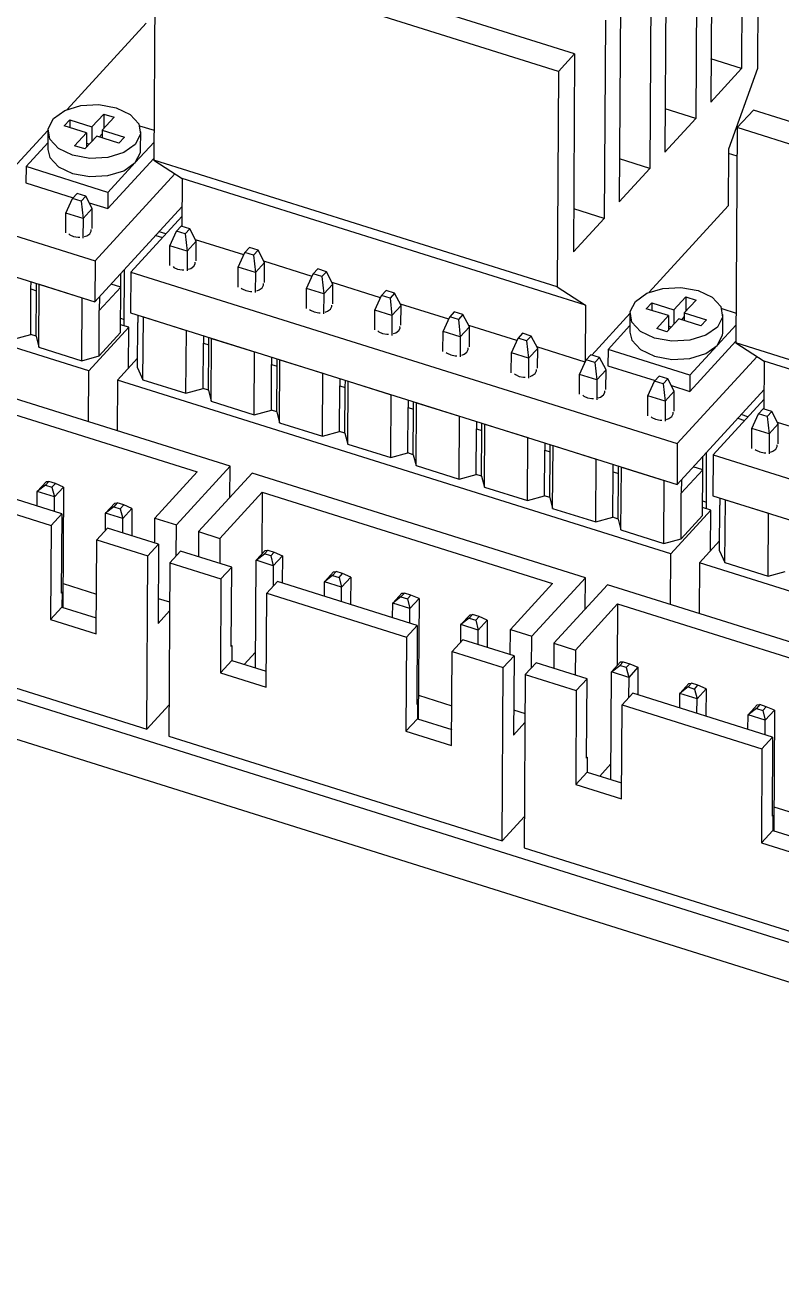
# Model space of a CAD drawing. Header units: millimetres. Extents: x -11 to 295, y 0 to 216.
# Drawn here: x 116.43 to 124.71, y 151.1 to 164.73 of the extents above; entities that cross this region are included whole.
import ezdxf

# ---------------------------------------------------------------- set-up
doc = ezdxf.new("R2010")
doc.units = ezdxf.units.MM

msp = doc.modelspace()

# ---------------------------------------------------------------- linework, layer by layer
at = {"color": 7, "linetype": 'Continuous', "lineweight": 25}
for p, q in [((124.466, 166.61), (124.452, 164.253)), ((124.29, 166.418), (124.277, 164.251)), ((123.953, 166.051), (123.94, 163.884)), ((123.789, 165.872), (123.776, 163.704)), ((122.45, 164.412), (118.036, 165.798)), ((117.86, 165.606), (117.845, 163.248)), ((122.274, 164.219), (117.86, 165.606)), ((123.452, 165.505), (123.439, 163.337)), ((123.288, 165.325), (123.274, 163.158)), ((122.951, 164.958), (122.938, 162.791)), ((122.787, 164.779), (122.773, 162.611)), ((116.895, 163.803), (117.761, 164.747)), ((122.274, 164.219), (122.45, 164.412)), ((122.45, 164.412), (122.437, 162.244)), ((123.94, 163.884), (124.277, 164.251)), ((124.277, 164.251), (123.943, 164.356)), ((124.452, 164.253), (124.135, 163.37)), ((122.274, 164.219), (122.259, 161.862)), ((111.223, 164.024), (117.203, 162.147)), ((116.865, 163.624), (116.924, 163.689)), ((116.924, 163.689), (117.167, 163.612)), ((116.924, 163.689), (116.924, 163.605)), ((117.167, 163.612), (117.297, 163.753)), ((117.409, 163.718), (117.279, 163.577)), ((117.297, 163.753), (117.296, 163.595)), ((117.297, 163.753), (117.409, 163.718)), ((123.439, 163.337), (123.776, 163.704)), ((123.776, 163.704), (123.442, 163.809)), ((124.231, 163.605), (124.407, 163.797)), ((128.821, 162.411), (124.407, 163.797)), ((111.221, 163.577), (117.2, 161.699)), ((116.266, 163.117), (116.686, 163.575)), ((116.685, 163.565), (116.684, 163.366)), ((117.108, 163.547), (116.865, 163.624)), ((116.978, 163.406), (117.108, 163.547)), ((117.108, 163.547), (117.107, 163.389)), ((117.167, 163.612), (117.166, 163.454)), ((117.279, 163.577), (117.522, 163.501)), ((117.279, 163.577), (117.279, 163.494)), ((117.689, 163.626), (117.848, 163.576)), ((117.7, 163.36), (117.701, 163.559)), ((124.231, 163.605), (124.216, 161.248)), ((128.645, 162.219), (124.231, 163.605)), ((116.446, 163.178), (116.685, 163.439)), ((117.09, 163.371), (116.978, 163.406)), ((117.22, 163.512), (117.09, 163.371)), ((117.137, 163.422), (117.107, 163.431)), ((117.463, 163.436), (117.22, 163.512)), ((117.279, 163.536), (117.249, 163.503)), ((117.522, 163.501), (117.463, 163.436)), ((117.847, 163.446), (117.641, 163.222)), ((124.135, 163.37), (124.131, 162.747)), ((124.229, 163.292), (124.135, 163.322)), ((116.446, 163.178), (116.444, 162.999)), ((117.342, 162.896), (116.446, 163.178)), ((117.341, 162.718), (117.846, 163.268)), ((117.641, 163.222), (117.342, 162.896)), ((122.259, 161.862), (117.845, 163.248)), ((117.845, 163.248), (118.155, 163.048)), ((123.274, 163.158), (122.938, 162.791)), ((123.274, 163.158), (122.941, 163.263)), ((116.444, 162.999), (116.961, 162.837)), ((117.203, 162.147), (118.076, 163.099)), ((118.155, 163.048), (118.152, 162.525)), ((122.569, 161.662), (118.155, 163.048)), ((117.005, 162.885), (116.955, 162.83)), ((117.099, 162.855), (117.005, 162.885)), ((117.342, 162.896), (117.341, 162.718)), ((117.132, 160.941), (111.076, 162.843)), ((116.882, 162.67), (116.955, 162.83)), ((117.049, 162.801), (116.955, 162.83)), ((117.099, 162.855), (117.049, 162.801)), ((117.049, 162.801), (117.07, 162.611)), ((117.17, 162.72), (117.099, 162.855)), ((117.138, 162.781), (117.341, 162.718)), ((117.2, 161.699), (118.153, 162.739)), ((123.265, 161.802), (124.131, 162.747)), ((116.881, 162.452), (116.882, 162.67)), ((117.07, 162.611), (116.882, 162.67)), ((117.07, 162.611), (117.069, 162.393)), ((117.17, 162.72), (117.07, 162.611)), ((117.169, 162.502), (117.17, 162.72)), ((118.153, 162.633), (117.594, 162.024)), ((122.773, 162.611), (122.437, 162.244)), ((122.773, 162.611), (122.44, 162.716)), ((117.977, 162.442), (117.902, 162.465)), ((118.021, 162.312), (118.094, 162.473)), ((118.144, 162.527), (118.094, 162.473)), ((118.188, 162.443), (118.094, 162.473)), ((118.238, 162.498), (118.144, 162.527)), ((118.238, 162.498), (118.188, 162.443)), ((118.309, 162.362), (118.238, 162.498)), ((117.865, 162.424), (117.94, 162.401)), ((118.188, 162.443), (118.209, 162.253)), ((118.309, 162.362), (118.209, 162.253)), ((118.829, 162.212), (118.301, 162.378)), ((118.308, 162.145), (118.309, 162.362)), ((118.019, 162.095), (118.021, 162.312)), ((118.209, 162.253), (118.021, 162.312)), ((118.209, 162.253), (118.208, 162.036)), ((118.768, 162.078), (118.841, 162.238)), ((118.891, 162.293), (118.841, 162.238)), ((118.935, 162.208), (118.841, 162.238)), ((118.985, 162.263), (118.891, 162.293)), ((118.985, 162.263), (118.935, 162.208)), ((118.935, 162.208), (118.956, 162.018)), ((119.057, 162.128), (118.985, 162.263)), ((117.203, 162.147), (117.2, 161.699)), ((117.521, 161.435), (117.525, 162.053)), ((118.767, 161.86), (118.768, 162.078)), ((118.956, 162.018), (118.768, 162.078)), ((119.057, 162.128), (118.956, 162.018)), ((119.577, 161.977), (119.048, 162.143)), ((119.055, 161.91), (119.057, 162.128)), ((119.639, 162.058), (119.589, 162.003)), ((119.733, 162.028), (119.639, 162.058)), ((116.5, 161.839), (116.501, 161.919)), ((117.483, 161.86), (117.484, 162.008)), ((117.594, 162.024), (117.591, 161.576)), ((117.594, 162.024), (123.574, 160.146)), ((118.956, 162.018), (118.955, 161.801)), ((119.515, 161.843), (119.589, 162.003)), ((119.683, 161.974), (119.589, 162.003)), ((119.733, 162.028), (119.683, 161.974)), ((119.683, 161.974), (119.704, 161.784)), ((119.804, 161.893), (119.733, 162.028)), ((120.324, 161.743), (119.796, 161.908)), ((116.497, 161.34), (116.5, 161.839)), ((116.5, 161.839), (116.559, 161.82)), ((116.556, 161.322), (116.559, 161.82)), ((116.559, 161.82), (116.56, 161.9)), ((116.587, 161.202), (116.591, 161.89)), ((116.591, 161.89), (117.062, 161.743)), ((117.248, 161.604), (117.483, 161.86)), ((117.483, 161.86), (117.378, 161.893)), ((117.48, 161.362), (117.483, 161.86)), ((119.514, 161.625), (119.515, 161.843)), ((119.704, 161.784), (119.515, 161.843)), ((119.704, 161.784), (119.702, 161.566)), ((119.804, 161.893), (119.704, 161.784)), ((119.803, 161.675), (119.804, 161.893)), ((120.386, 161.823), (120.336, 161.769)), ((120.48, 161.794), (120.386, 161.823)), ((120.48, 161.794), (120.43, 161.739)), ((120.551, 161.658), (120.48, 161.794)), ((122.259, 161.862), (122.569, 161.662)), ((117.058, 161.054), (117.062, 161.743)), ((117.249, 161.752), (117.248, 161.604)), ((120.263, 161.608), (120.336, 161.769)), ((120.43, 161.739), (120.336, 161.769)), ((120.43, 161.739), (120.451, 161.549)), ((120.551, 161.658), (120.451, 161.549)), ((121.072, 161.508), (120.543, 161.674)), ((120.55, 161.441), (120.551, 161.658)), ((122.569, 161.662), (122.565, 161.039)), ((123.235, 161.623), (123.295, 161.688)), ((123.295, 161.688), (123.538, 161.612)), ((123.295, 161.688), (123.295, 161.604)), ((123.538, 161.612), (123.667, 161.753)), ((123.779, 161.718), (123.65, 161.577)), ((123.667, 161.753), (123.666, 161.594)), ((123.667, 161.753), (123.779, 161.718)), ((117.245, 161.106), (117.248, 161.604)), ((117.481, 161.519), (117.521, 161.506)), ((117.591, 161.576), (123.571, 159.699)), ((117.669, 161.552), (117.669, 161.472)), ((117.725, 160.845), (117.73, 161.533)), ((117.73, 161.533), (118.201, 161.385)), ((120.262, 161.391), (120.263, 161.608)), ((120.451, 161.549), (120.263, 161.608)), ((120.451, 161.549), (120.45, 161.331)), ((121.01, 161.373), (121.083, 161.534)), ((121.133, 161.589), (121.083, 161.534)), ((121.178, 161.504), (121.083, 161.534)), ((121.228, 161.559), (121.133, 161.589)), ((121.228, 161.559), (121.178, 161.504)), ((121.178, 161.504), (121.199, 161.314)), ((121.299, 161.424), (121.228, 161.559)), ((122.637, 161.116), (123.057, 161.574)), ((123.056, 161.565), (123.055, 161.365)), ((123.478, 161.547), (123.235, 161.623)), ((123.349, 161.406), (123.478, 161.547)), ((123.59, 161.512), (123.461, 161.371)), ((123.478, 161.547), (123.477, 161.388)), ((123.538, 161.612), (123.537, 161.453)), ((123.833, 161.435), (123.59, 161.512)), ((123.65, 161.536), (123.619, 161.502)), ((123.65, 161.577), (123.893, 161.5)), ((123.65, 161.577), (123.65, 161.493)), ((123.893, 161.5), (123.833, 161.435)), ((124.06, 161.625), (124.218, 161.575)), ((124.071, 161.359), (124.072, 161.559)), ((117.132, 160.941), (117.57, 161.419)), ((117.245, 161.106), (117.48, 161.362)), ((117.57, 161.419), (117.48, 161.447)), ((117.567, 160.974), (117.57, 161.419)), ((117.665, 160.974), (117.669, 161.472)), ((118.196, 160.697), (118.201, 161.385)), ((121.009, 161.156), (121.01, 161.373)), ((121.199, 161.314), (121.01, 161.373)), ((121.299, 161.424), (121.199, 161.314)), ((121.819, 161.273), (121.291, 161.439)), ((121.298, 161.206), (121.299, 161.424)), ((122.816, 161.178), (123.055, 161.438)), ((123.461, 161.371), (123.349, 161.406)), ((123.508, 161.421), (123.478, 161.431)), ((124.217, 161.446), (124.011, 161.221)), ((116.31, 161.289), (116.497, 161.34)), ((116.556, 161.322), (116.497, 161.34)), ((116.556, 161.322), (116.587, 161.202)), ((118.383, 160.748), (118.387, 161.247)), ((118.387, 161.326), (118.387, 161.247)), ((118.387, 161.247), (118.445, 161.228)), ((118.442, 160.73), (118.445, 161.228)), ((118.445, 161.228), (118.446, 161.308)), ((118.473, 160.61), (118.477, 161.298)), ((118.477, 161.298), (118.948, 161.15)), ((121.199, 161.314), (121.197, 161.097)), ((121.758, 161.139), (121.831, 161.299)), ((121.881, 161.354), (121.831, 161.299)), ((121.925, 161.27), (121.831, 161.299)), ((121.975, 161.324), (121.881, 161.354)), ((121.975, 161.324), (121.925, 161.27)), ((121.925, 161.27), (121.946, 161.08)), ((122.046, 161.189), (121.975, 161.324)), ((123.712, 160.717), (124.216, 161.267)), ((128.63, 159.862), (124.216, 161.248)), ((124.216, 161.248), (124.526, 161.047)), ((116.587, 161.202), (117.058, 161.054)), ((117.058, 161.054), (117.245, 161.106)), ((118.944, 160.462), (118.948, 161.15)), ((119.134, 161.092), (119.134, 161.012)), ((121.756, 160.921), (121.758, 161.139)), ((121.946, 161.08), (121.758, 161.139)), ((122.046, 161.189), (121.946, 161.08)), ((122.565, 161.039), (122.038, 161.204)), ((122.045, 160.971), (122.046, 161.189)), ((122.628, 161.119), (122.578, 161.064)), ((122.722, 161.09), (122.628, 161.119)), ((122.722, 161.09), (122.672, 161.035)), ((122.794, 160.954), (122.722, 161.09)), ((122.816, 161.178), (122.815, 160.999)), ((123.713, 160.896), (122.816, 161.178)), ((123.574, 160.146), (124.447, 161.099)), ((124.011, 161.221), (123.713, 160.896)), ((118.679, 159.899), (115.031, 161.045)), ((117.446, 160.842), (117.666, 161.082)), ((117.665, 160.974), (117.725, 160.845)), ((119.131, 160.513), (119.134, 161.012)), ((119.134, 161.012), (119.193, 160.993)), ((119.19, 160.495), (119.193, 160.993)), ((119.193, 160.993), (119.193, 161.073)), ((119.22, 160.375), (119.225, 161.063)), ((119.225, 161.063), (119.695, 160.916)), ((121.946, 161.08), (121.945, 160.862)), ((122.505, 160.904), (122.578, 161.064)), ((122.565, 161.039), (122.568, 161.041)), ((122.672, 161.035), (122.578, 161.064)), ((122.672, 161.035), (122.694, 160.845)), ((122.794, 160.954), (122.694, 160.845)), ((122.792, 160.737), (122.794, 160.954)), ((122.815, 160.999), (123.332, 160.836)), ((124.526, 161.047), (124.523, 160.524)), ((128.94, 159.661), (124.526, 161.047)), ((115.141, 160.834), (118.319, 159.836)), ((117.128, 160.386), (117.132, 160.941)), ((117.446, 160.842), (117.443, 160.287)), ((123.502, 158.94), (117.446, 160.842)), ((117.725, 160.845), (118.196, 160.697)), ((119.691, 160.227), (119.695, 160.916)), ((119.882, 160.857), (119.881, 160.777)), ((119.94, 160.759), (119.941, 160.839)), ((119.968, 160.141), (119.972, 160.829)), ((119.972, 160.829), (120.443, 160.681)), ((122.504, 160.686), (122.505, 160.904)), ((122.694, 160.845), (122.505, 160.904)), ((122.694, 160.845), (122.692, 160.627)), ((123.253, 160.669), (123.326, 160.83)), ((123.376, 160.884), (123.326, 160.83)), ((123.42, 160.8), (123.326, 160.83)), ((123.47, 160.855), (123.376, 160.884)), ((123.47, 160.855), (123.42, 160.8)), ((123.541, 160.72), (123.47, 160.855)), ((123.713, 160.896), (123.712, 160.717)), ((118.196, 160.697), (118.383, 160.748)), ((118.442, 160.73), (118.383, 160.748)), ((118.442, 160.73), (118.473, 160.61)), ((119.878, 160.279), (119.881, 160.777)), ((119.881, 160.777), (119.94, 160.759)), ((119.937, 160.26), (119.94, 160.759)), ((120.439, 159.993), (120.443, 160.681)), ((123.42, 160.8), (123.441, 160.61)), ((123.541, 160.72), (123.441, 160.61)), ((123.509, 160.781), (123.712, 160.717)), ((123.54, 160.502), (123.541, 160.72)), ((123.571, 159.699), (124.524, 160.738)), ((118.473, 160.61), (118.944, 160.462)), ((120.629, 160.622), (120.629, 160.542)), ((120.688, 160.524), (120.688, 160.604)), ((120.715, 159.906), (120.719, 160.594)), ((120.719, 160.594), (121.19, 160.446)), ((123.251, 160.452), (123.253, 160.669)), ((123.441, 160.61), (123.253, 160.669)), ((123.441, 160.61), (123.44, 160.393)), ((124.524, 160.632), (123.965, 160.023)), ((118.944, 160.462), (119.131, 160.513)), ((119.19, 160.495), (119.131, 160.513)), ((119.19, 160.495), (119.22, 160.375)), ((120.626, 160.044), (120.629, 160.542)), ((120.629, 160.542), (120.688, 160.524)), ((120.685, 160.025), (120.688, 160.524)), ((121.186, 159.758), (121.19, 160.446)), ((124.236, 160.424), (124.311, 160.4)), ((124.348, 160.441), (124.273, 160.465)), ((124.391, 160.312), (124.464, 160.472)), ((124.515, 160.527), (124.464, 160.472)), ((124.559, 160.443), (124.464, 160.472)), ((124.609, 160.497), (124.515, 160.527)), ((124.609, 160.497), (124.559, 160.443)), ((124.559, 160.443), (124.58, 160.253)), ((124.68, 160.362), (124.609, 160.497)), ((119.22, 160.375), (119.691, 160.227)), ((119.691, 160.227), (119.878, 160.279)), ((119.937, 160.26), (119.878, 160.279)), ((121.373, 159.809), (121.376, 160.308)), ((121.377, 160.388), (121.376, 160.308)), ((121.376, 160.308), (121.435, 160.289)), ((121.432, 159.791), (121.435, 160.289)), ((121.435, 160.289), (121.436, 160.369)), ((121.463, 159.671), (121.467, 160.359)), ((121.467, 160.359), (121.938, 160.212)), ((124.39, 160.094), (124.391, 160.312)), ((124.58, 160.253), (124.391, 160.312)), ((124.68, 160.362), (124.58, 160.253)), ((125.2, 160.211), (124.672, 160.377)), ((124.679, 160.144), (124.68, 160.362)), ((119.937, 160.26), (119.968, 160.141)), ((119.968, 160.141), (120.439, 159.993)), ((121.933, 159.523), (121.938, 160.212)), ((122.124, 160.153), (122.124, 160.073)), ((123.574, 160.146), (123.571, 159.699)), ((124.58, 160.253), (124.578, 160.035)), ((120.439, 159.993), (120.626, 160.044)), ((120.685, 160.025), (120.626, 160.044)), ((120.685, 160.025), (120.715, 159.906)), ((122.121, 159.575), (122.124, 160.073)), ((122.124, 160.073), (122.182, 160.055)), ((122.179, 159.556), (122.182, 160.055)), ((122.182, 160.055), (122.183, 160.134)), ((122.21, 159.436), (122.214, 160.125)), ((122.214, 160.125), (122.685, 159.977)), ((123.853, 159.86), (123.854, 160.008)), ((123.892, 159.434), (123.895, 160.053)), ((123.965, 160.023), (123.962, 159.576)), ((123.965, 160.023), (129.944, 158.145)), ((118.092, 159.258), (118.679, 159.899)), ((118.677, 159.558), (118.679, 159.899)), ((120.715, 159.906), (121.186, 159.758)), ((122.681, 159.289), (122.685, 159.977)), ((122.871, 159.838), (122.872, 159.918)), ((122.93, 159.82), (122.93, 159.9)), ((122.957, 159.202), (122.962, 159.89)), ((122.962, 159.89), (123.432, 159.742)), ((123.853, 159.86), (123.749, 159.893)), ((115.189, 159.73), (116.72, 159.25)), ((116.837, 159.378), (115.307, 159.858)), ((116.569, 159.621), (116.669, 159.73)), ((116.697, 159.732), (116.659, 159.691)), ((116.669, 159.73), (116.697, 159.732)), ((116.768, 159.71), (116.697, 159.732)), ((118.319, 159.836), (117.857, 159.332)), ((118.921, 159.823), (118.333, 159.183)), ((122.569, 158.677), (118.921, 159.823)), ((121.186, 159.758), (121.373, 159.809)), ((121.432, 159.791), (121.373, 159.809)), ((121.432, 159.791), (121.463, 159.671)), ((122.868, 159.34), (122.871, 159.838)), ((122.871, 159.838), (122.93, 159.82)), ((122.927, 159.321), (122.93, 159.82)), ((123.428, 159.054), (123.432, 159.742)), ((123.618, 159.604), (123.853, 159.86)), ((123.619, 159.752), (123.618, 159.604)), ((123.85, 159.361), (123.853, 159.86)), ((116.568, 159.462), (116.569, 159.621)), ((116.659, 159.691), (116.569, 159.621)), ((116.757, 159.562), (116.569, 159.621)), ((116.659, 159.691), (116.73, 159.669)), ((116.73, 159.669), (116.768, 159.71)), ((116.73, 159.669), (116.757, 159.562)), ((116.857, 159.671), (116.757, 159.562)), ((116.857, 159.671), (116.768, 159.71)), ((116.857, 159.671), (116.849, 158.353)), ((118.569, 159.109), (119.031, 159.613)), ((119.031, 159.613), (119.027, 158.937)), ((119.031, 159.613), (122.209, 158.615)), ((121.463, 159.671), (121.933, 159.523)), ((123.615, 159.105), (123.618, 159.604)), ((109.513, 159.489), (141.785, 149.355)), ((116.756, 159.403), (116.757, 159.562)), ((117.316, 159.386), (117.417, 159.496)), ((117.407, 159.456), (117.316, 159.386)), ((117.444, 159.497), (117.407, 159.456)), ((117.407, 159.456), (117.477, 159.434)), ((117.417, 159.496), (117.444, 159.497)), ((117.515, 159.475), (117.444, 159.497)), ((117.477, 159.434), (117.515, 159.475)), ((117.605, 159.437), (117.515, 159.475)), ((121.933, 159.523), (122.121, 159.575)), ((122.179, 159.556), (122.121, 159.575)), ((122.179, 159.556), (122.21, 159.436)), ((123.851, 159.519), (123.892, 159.506)), ((123.962, 159.576), (129.941, 157.698)), ((124.036, 158.973), (124.039, 159.471)), ((124.04, 159.551), (124.039, 159.471)), ((124.096, 158.844), (124.1, 159.532)), ((124.1, 159.532), (124.571, 159.384)), ((116.72, 159.25), (116.837, 159.378)), ((116.837, 159.378), (116.832, 158.511)), ((117.315, 159.196), (117.316, 159.386)), ((117.505, 159.327), (117.316, 159.386)), ((117.477, 159.434), (117.505, 159.327)), ((117.504, 159.168), (117.505, 159.327)), ((117.605, 159.437), (117.505, 159.327)), ((117.605, 159.437), (117.603, 159.137)), ((117.855, 159.058), (117.857, 159.332)), ((117.857, 159.332), (118.092, 159.258)), ((122.21, 159.436), (122.681, 159.289)), ((122.681, 159.289), (122.868, 159.34)), ((122.927, 159.321), (122.868, 159.34)), ((122.927, 159.321), (122.957, 159.202)), ((123.502, 158.94), (123.941, 159.419)), ((123.615, 159.105), (123.85, 159.361)), ((123.941, 159.419), (123.851, 159.447)), ((123.938, 158.973), (123.941, 159.419)), ((124.567, 158.696), (124.571, 159.384)), ((116.72, 159.25), (116.713, 158.22)), ((117.337, 159.221), (117.22, 159.092)), ((117.896, 159.045), (117.337, 159.221)), ((118.09, 158.917), (118.092, 159.258)), ((118.333, 159.183), (118.332, 158.908)), ((118.333, 159.183), (118.569, 159.109)), ((122.957, 159.202), (123.428, 159.054)), ((109.511, 159.055), (141.782, 148.921)), ((117.214, 158.063), (117.22, 159.092)), ((117.22, 159.092), (117.779, 158.917)), ((117.779, 158.917), (117.896, 159.045)), ((117.896, 159.045), (117.891, 158.178)), ((118.569, 159.109), (118.567, 158.834)), ((123.428, 159.054), (123.615, 159.105)), ((123.817, 158.842), (124.037, 159.081)), ((117.767, 157.02), (117.779, 158.917)), ((118.138, 158.969), (118.02, 158.841)), ((118.697, 158.794), (118.138, 158.969)), ((118.964, 158.869), (119.064, 158.978)), ((118.964, 158.869), (119.055, 158.939)), ((119.055, 158.939), (119.092, 158.98)), ((119.125, 158.917), (119.055, 158.939)), ((119.064, 158.978), (119.092, 158.98)), ((119.092, 158.98), (119.163, 158.958)), ((119.163, 158.958), (119.125, 158.917)), ((119.125, 158.917), (119.152, 158.81)), ((119.253, 158.919), (119.152, 158.81)), ((119.163, 158.958), (119.253, 158.919)), ((119.253, 158.919), (119.251, 158.62)), ((123.499, 158.385), (123.502, 158.94)), ((124.036, 158.973), (124.096, 158.844)), ((118.02, 158.841), (118.009, 156.945)), ((118.02, 158.841), (118.579, 158.666)), ((118.579, 158.666), (118.697, 158.794)), ((118.691, 157.927), (118.697, 158.794)), ((118.957, 157.691), (118.964, 158.869)), ((119.152, 158.81), (118.964, 158.869)), ((119.152, 158.81), (119.151, 158.586)), ((123.817, 158.842), (123.814, 158.286)), ((129.873, 156.94), (123.817, 158.842)), ((124.096, 158.844), (124.567, 158.696)), ((118.579, 158.666), (118.573, 157.636)), ((119.197, 158.637), (119.08, 158.508)), ((120.727, 158.156), (119.197, 158.637)), ((119.712, 158.634), (119.812, 158.744)), ((119.802, 158.704), (119.712, 158.634)), ((119.84, 158.745), (119.802, 158.704)), ((119.802, 158.704), (119.873, 158.682)), ((119.812, 158.744), (119.84, 158.745)), ((119.91, 158.723), (119.84, 158.745)), ((119.873, 158.682), (119.91, 158.723)), ((119.873, 158.682), (119.9, 158.575)), ((120, 158.684), (119.9, 158.575)), ((120, 158.684), (119.91, 158.723)), ((120, 158.684), (119.998, 158.385)), ((121.982, 158.037), (122.569, 158.677)), ((122.567, 158.336), (122.569, 158.677)), ((124.567, 158.696), (124.754, 158.747)), ((116.832, 158.522), (116.84, 158.519)), ((116.84, 158.519), (116.832, 158.511)), ((116.84, 158.519), (116.839, 158.357)), ((116.851, 158.614), (117.216, 158.499)), ((119.073, 157.479), (119.08, 158.508)), ((119.08, 158.508), (120.61, 158.028)), ((119.711, 158.475), (119.712, 158.634)), ((119.9, 158.575), (119.712, 158.634)), ((119.899, 158.416), (119.9, 158.575)), ((120.459, 158.4), (120.559, 158.509)), ((120.587, 158.51), (120.549, 158.469)), ((120.559, 158.509), (120.587, 158.51)), ((120.658, 158.488), (120.587, 158.51)), ((122.209, 158.615), (121.747, 158.111)), ((122.811, 158.601), (122.224, 157.961)), ((126.46, 157.456), (122.811, 158.601)), ((117.893, 158.452), (118.018, 158.413)), ((120.458, 158.241), (120.459, 158.4)), ((120.549, 158.469), (120.459, 158.4)), ((120.647, 158.34), (120.459, 158.4)), ((120.549, 158.469), (120.62, 158.447)), ((120.62, 158.447), (120.658, 158.488)), ((120.62, 158.447), (120.647, 158.34)), ((120.748, 158.45), (120.647, 158.34)), ((120.748, 158.45), (120.658, 158.488)), ((120.748, 158.45), (120.739, 157.132)), ((122.459, 157.887), (122.921, 158.391)), ((122.921, 158.391), (122.917, 157.716)), ((122.921, 158.391), (126.099, 157.393)), ((116.713, 158.22), (116.839, 158.357)), ((116.839, 158.357), (117.215, 158.238)), ((118.017, 158.315), (117.891, 158.178)), ((120.646, 158.181), (120.647, 158.34)), ((121.206, 158.165), (121.307, 158.274)), ((121.297, 158.235), (121.206, 158.165)), ((121.334, 158.276), (121.297, 158.235)), ((121.297, 158.235), (121.368, 158.213)), ((121.307, 158.274), (121.334, 158.276)), ((121.405, 158.254), (121.334, 158.276)), ((121.368, 158.213), (121.405, 158.254)), ((121.495, 158.215), (121.405, 158.254)), ((114.119, 158.166), (117.767, 157.02)), ((116.713, 158.22), (117.214, 158.063)), ((120.61, 158.028), (120.727, 158.156)), ((120.727, 158.156), (120.722, 157.289)), ((121.205, 157.975), (121.206, 158.165)), ((121.395, 158.106), (121.206, 158.165)), ((121.368, 158.213), (121.395, 158.106)), ((121.394, 157.947), (121.395, 158.106)), ((121.495, 158.215), (121.395, 158.106)), ((121.495, 158.215), (121.493, 157.915)), ((121.745, 157.836), (121.747, 158.111)), ((121.747, 158.111), (121.982, 158.037)), ((120.61, 158.028), (120.603, 156.998)), ((121.227, 157.999), (121.11, 157.871)), ((121.787, 157.823), (121.227, 157.999)), ((121.98, 157.696), (121.982, 158.037)), ((122.224, 157.961), (122.222, 157.687)), ((122.224, 157.961), (122.459, 157.887)), ((118.691, 157.927), (118.699, 157.935)), ((118.692, 157.938), (118.699, 157.935)), ((118.699, 157.935), (118.698, 157.773)), ((118.834, 157.73), (118.958, 157.865)), ((121.104, 156.841), (121.11, 157.871)), ((121.11, 157.871), (121.669, 157.695)), ((121.669, 157.695), (121.787, 157.823)), ((121.787, 157.823), (121.781, 156.956)), ((122.459, 157.887), (122.457, 157.613)), ((118.573, 157.636), (118.698, 157.773)), ((118.698, 157.773), (119.074, 157.654)), ((121.657, 155.799), (121.669, 157.695)), ((122.028, 157.748), (121.91, 157.619)), ((122.587, 157.572), (122.028, 157.748)), ((122.854, 157.647), (122.954, 157.757)), ((122.854, 157.647), (122.945, 157.717)), ((122.945, 157.717), (122.982, 157.758)), ((123.015, 157.695), (122.945, 157.717)), ((122.954, 157.757), (122.982, 157.758)), ((122.982, 157.758), (123.053, 157.736)), ((123.053, 157.736), (123.015, 157.695)), ((123.015, 157.695), (123.043, 157.588)), ((123.143, 157.698), (123.043, 157.588)), ((123.053, 157.736), (123.143, 157.698)), ((123.143, 157.698), (123.141, 157.398)), ((118.573, 157.636), (119.073, 157.479)), ((121.91, 157.619), (121.899, 155.723)), ((121.91, 157.619), (122.469, 157.444)), ((122.469, 157.444), (122.587, 157.572)), ((122.582, 156.705), (122.587, 157.572)), ((122.847, 156.47), (122.854, 157.647)), ((123.043, 157.588), (122.854, 157.647)), ((123.043, 157.588), (123.041, 157.365)), ((122.469, 157.444), (122.463, 156.414)), ((123.087, 157.415), (122.97, 157.287)), ((124.617, 156.934), (123.087, 157.415)), ((123.601, 157.254), (123.602, 157.413)), ((123.602, 157.413), (123.702, 157.522)), ((123.692, 157.483), (123.602, 157.413)), ((123.79, 157.354), (123.602, 157.413)), ((123.73, 157.524), (123.692, 157.483)), ((123.692, 157.483), (123.763, 157.46)), ((123.702, 157.522), (123.73, 157.524)), ((123.8, 157.501), (123.73, 157.524)), ((123.763, 157.46), (123.8, 157.501)), ((123.763, 157.46), (123.79, 157.354)), ((123.89, 157.463), (123.79, 157.354)), ((123.89, 157.463), (123.8, 157.501)), ((123.89, 157.463), (123.888, 157.163)), ((117.767, 157.02), (118.011, 157.286)), ((120.722, 157.3), (120.73, 157.298)), ((120.73, 157.298), (120.722, 157.289)), ((120.73, 157.298), (120.729, 157.135)), ((120.741, 157.392), (121.106, 157.278)), ((122.963, 156.257), (122.97, 157.287)), ((122.97, 157.287), (124.5, 156.806)), ((123.789, 157.195), (123.79, 157.354)), ((124.349, 157.178), (124.449, 157.287)), ((124.477, 157.289), (124.44, 157.248)), ((124.449, 157.287), (124.477, 157.289)), ((124.548, 157.267), (124.477, 157.289)), ((121.783, 157.231), (121.908, 157.192)), ((124.348, 157.019), (124.349, 157.178)), ((124.44, 157.248), (124.349, 157.178)), ((124.537, 157.119), (124.349, 157.178)), ((124.44, 157.248), (124.51, 157.226)), ((124.51, 157.226), (124.548, 157.267)), ((124.51, 157.226), (124.537, 157.119)), ((124.638, 157.228), (124.537, 157.119)), ((124.638, 157.228), (124.548, 157.267)), ((124.638, 157.228), (124.63, 155.91)), ((120.603, 156.998), (120.729, 157.135)), ((120.729, 157.135), (121.105, 157.017)), ((121.907, 157.094), (121.781, 156.956)), ((124.536, 156.96), (124.537, 157.119)), ((118.009, 156.945), (121.657, 155.799)), ((120.603, 156.998), (121.104, 156.841)), ((124.5, 156.806), (124.617, 156.934)), ((124.617, 156.934), (124.612, 156.067)), ((124.5, 156.806), (124.494, 155.777)), ((122.582, 156.716), (122.589, 156.714)), ((122.582, 156.705), (122.589, 156.714)), ((122.589, 156.714), (122.588, 156.551)), ((122.725, 156.508), (122.848, 156.643)), ((122.463, 156.414), (122.588, 156.551)), ((122.588, 156.551), (122.964, 156.433)), ((122.463, 156.414), (122.963, 156.257)), ((121.657, 155.799), (121.901, 156.064)), ((124.612, 156.078), (124.62, 156.076)), ((124.62, 156.076), (124.612, 156.067)), ((124.62, 156.076), (124.619, 155.913)), ((124.631, 156.171), (124.996, 156.056)), ((124.494, 155.777), (124.619, 155.913)), ((124.619, 155.913), (124.995, 155.795)), ((124.494, 155.777), (124.994, 155.62)), ((121.899, 155.723), (125.548, 154.577))]:
    msp.add_line(p, q, dxfattribs=at)
at = {"color": 7, "linetype": 'Continuous', "lineweight": 25, "flags": 128}
for points in [[(117.242, 163.857), (117.432, 163.822), (117.586, 163.749), (117.679, 163.647), (117.699, 163.532), (117.642, 163.421), (117.516, 163.333), (117.342, 163.279), (117.145, 163.268), (116.955, 163.302), (116.801, 163.376), (116.708, 163.478), (116.688, 163.593), (116.745, 163.703), (116.87, 163.792), (117.045, 163.846), (117.242, 163.857)], [(116.684, 163.366), (116.706, 163.278), (116.8, 163.176), (116.954, 163.102), (117.143, 163.068), (117.341, 163.079), (117.515, 163.133), (117.641, 163.222)], [(117.641, 163.222), (117.698, 163.332), (117.7, 163.36)], [(117.086, 162.412), (117.111, 162.421), (117.144, 162.444), (117.159, 162.473), (117.158, 162.49)], [(116.916, 162.441), (116.927, 162.433), (116.966, 162.414)], [(116.966, 162.414), (117.015, 162.405), (117.034, 162.404)], [(118.055, 162.083), (118.065, 162.075), (118.105, 162.056)], [(118.105, 162.056), (118.154, 162.047), (118.172, 162.047)], [(118.225, 162.054), (118.25, 162.064), (118.283, 162.087), (118.297, 162.115), (118.297, 162.133)], [(118.802, 161.849), (118.813, 161.84), (118.852, 161.821)], [(118.852, 161.821), (118.902, 161.812), (118.919, 161.812)], [(118.972, 161.82), (118.998, 161.829), (119.03, 161.852), (119.045, 161.881), (119.044, 161.898)], [(123.613, 161.856), (123.803, 161.822), (123.956, 161.748), (124.05, 161.646), (124.07, 161.531), (124.013, 161.421), (123.887, 161.332), (123.713, 161.278), (123.515, 161.267), (123.326, 161.301), (123.172, 161.375), (123.078, 161.477), (123.059, 161.592), (123.116, 161.702), (123.241, 161.791), (123.416, 161.845), (123.613, 161.856)], [(119.72, 161.585), (119.745, 161.594), (119.777, 161.617), (119.792, 161.646), (119.792, 161.663)], [(119.55, 161.614), (119.56, 161.606), (119.6, 161.587)], [(119.6, 161.587), (119.649, 161.578), (119.667, 161.577)], [(120.297, 161.379), (120.308, 161.371), (120.347, 161.352)], [(120.467, 161.35), (120.492, 161.36), (120.525, 161.383), (120.54, 161.411), (120.539, 161.429)], [(123.055, 161.365), (123.077, 161.278), (123.171, 161.176), (123.324, 161.102), (123.514, 161.068), (123.711, 161.078), (123.886, 161.132), (124.011, 161.221)], [(120.347, 161.352), (120.396, 161.343), (120.414, 161.343)], [(124.011, 161.221), (124.069, 161.332), (124.071, 161.359)], [(121.045, 161.145), (121.055, 161.136), (121.095, 161.117)], [(121.095, 161.117), (121.144, 161.108), (121.162, 161.108)], [(121.215, 161.116), (121.24, 161.125), (121.272, 161.148), (121.287, 161.176), (121.286, 161.194)], [(121.962, 160.881), (121.987, 160.89), (122.02, 160.913), (122.034, 160.942), (122.034, 160.959)], [(121.792, 160.91), (121.803, 160.901), (121.842, 160.882)], [(121.842, 160.882), (121.891, 160.874), (121.909, 160.873)], [(122.709, 160.646), (122.735, 160.656), (122.767, 160.679), (122.782, 160.707), (122.781, 160.725)], [(122.54, 160.675), (122.55, 160.667), (122.59, 160.648)], [(122.59, 160.648), (122.639, 160.639), (122.656, 160.639)], [(123.287, 160.44), (123.297, 160.432), (123.337, 160.413)], [(123.337, 160.413), (123.386, 160.404), (123.404, 160.404)], [(123.457, 160.411), (123.482, 160.421), (123.515, 160.444), (123.529, 160.472), (123.529, 160.49)], [(124.426, 160.083), (124.436, 160.074), (124.476, 160.055)], [(124.476, 160.055), (124.525, 160.047), (124.543, 160.046)], [(124.596, 160.054), (124.621, 160.063), (124.653, 160.086), (124.668, 160.115), (124.668, 160.132)]]:
    msp.add_lwpolyline(points, dxfattribs=at)

doc.saveas('drawing.dxf')
